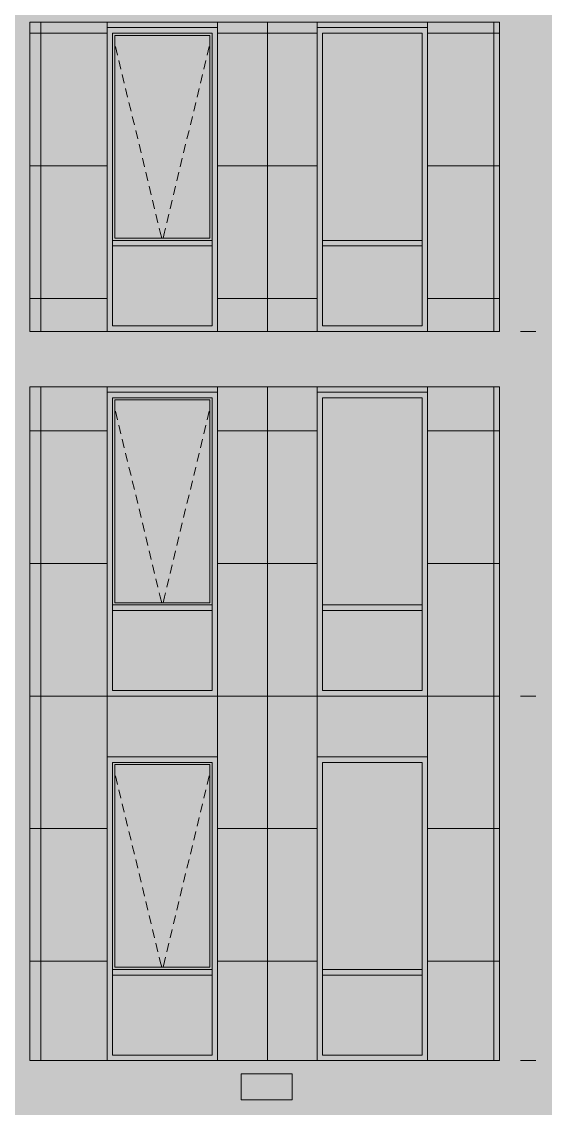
# Model space of a CAD drawing. Header units: millimetres. Extents: x 1499747 to 4230374, y -28481 to 441852.
# Drawn here: x 4118489 to 4123228, y 390097 to 399932 of the extents above; entities that cross this region are included whole.
import ezdxf

# ---------------------------------------------------------------- set-up
doc = ezdxf.new("R2010")
doc.units = ezdxf.units.MM
doc.header["$MEASUREMENT"] = 0
doc.layers.add('Чертеж и Рисунок', color=7, linetype='Continuous')

msp = doc.modelspace()

# ---------------------------------------------------------------- hatches: boundary and pattern name
at = {"layer": 'Чертеж и Рисунок', "linetype": 'Continuous', "lineweight": 0, "true_color": 0xbc9a89}
for points in [[(4104262.66859, 399928.41141), (4127512.73411, 399928.41141), (4127512.73411, 400428.41218), (4104262.66859, 400428.41218)], [(4118062.11967, 399928.41141), (4118062.11967, 374028.37184), (4118562.12044, 374028.37184), (4118562.12044, 399928.41141)], [(4123312.4277, 399928.41141), (4122812.42693, 399928.41141), (4122812.42693, 374028.37184), (4123312.4277, 374028.37184)], [(4118562.12044, 396628.40637), (4122812.42693, 396628.40637), (4122812.42693, 397128.40713), (4118562.12044, 397128.40713)], [(4118562.12044, 390028.39629), (4122812.42693, 390028.39629), (4122812.42693, 390528.39705), (4118562.12044, 390528.39705)]]:
    msp.add_hatch(color=33, dxfattribs=at).paths.add_polyline_path(points)
at = {"layer": 'Чертеж и Рисунок', "linetype": 'Continuous', "lineweight": 0, "true_color": 0xffffff}
msp.add_hatch(color=7, dxfattribs=at).paths.add_polyline_path([(4118562.12044, 397128.40713), (4119262.12151, 397128.40713), (4119262.12151, 399878.41134), (4120262.12303, 399878.41134), (4120262.12303, 397128.40713), (4121162.42441, 397128.40713), (4121162.42441, 399878.41134), (4122162.42594, 399878.41134), (4122162.42594, 397128.40713), (4122812.42693, 397128.40713), (4122812.42693, 399928.41141), (4118562.12044, 399928.41141)])
at = {"layer": 'Чертеж и Рисунок', "linetype": 'Continuous', "lineweight": 0, "true_color": 0x2e2e2e}
for points in [[(4119262.12151, 399528.4108), (4119312.12158, 399528.4108), (4119312.12158, 399828.41126), (4119262.12151, 399878.41134)], [(4119762.12227, 399878.41134), (4119262.12151, 399878.41134), (4119312.12158, 399828.41126), (4119762.12227, 399828.41126)], [(4119762.12227, 399878.41134), (4119762.12227, 399828.41126), (4120212.12296, 399828.41126), (4120262.12303, 399878.41134)], [(4120262.12303, 399528.4108), (4120262.12303, 399878.41134), (4120212.12296, 399828.41126), (4120212.12296, 399528.4108)], [(4121162.42441, 399528.4108), (4121212.42449, 399528.4108), (4121212.42449, 399828.41126), (4121162.42441, 399878.41134)], [(4121662.42517, 399878.41134), (4121162.42441, 399878.41134), (4121212.42449, 399828.41126), (4121662.42517, 399828.41126)], [(4121662.42517, 399878.41134), (4121662.42517, 399828.41126), (4122112.42586, 399828.41126), (4122162.42594, 399878.41134)], [(4122162.42594, 399528.4108), (4122162.42594, 399878.41134), (4122112.42586, 399828.41126), (4122112.42586, 399528.4108)], [(4119262.12151, 398128.40866), (4119312.12158, 398128.40866), (4119312.12158, 399528.4108), (4119262.12151, 399528.4108)], [(4120262.12303, 398128.40866), (4120262.12303, 399528.4108), (4120212.12296, 399528.4108), (4120212.12296, 398128.40866)], [(4121162.42441, 398128.40866), (4121212.42449, 398128.40866), (4121212.42449, 399528.4108), (4121162.42441, 399528.4108)], [(4122162.42594, 398128.40866), (4122162.42594, 399528.4108), (4122112.42586, 399528.4108), (4122112.42586, 398128.40866)], [(4119262.12151, 397928.40836), (4119312.12158, 397928.40836), (4119312.12158, 398128.40866), (4119262.12151, 398128.40866)], [(4120262.12303, 397928.40836), (4120262.12303, 398128.40866), (4120212.12296, 398128.40866), (4120212.12296, 397928.40836)], [(4121162.42441, 397928.40836), (4121212.42449, 397928.40836), (4121212.42449, 398128.40866), (4121162.42441, 398128.40866)], [(4122162.42594, 397928.40836), (4122162.42594, 398128.40866), (4122112.42586, 398128.40866), (4122112.42586, 397928.40836)], [(4119262.12151, 397928.40836), (4119262.12151, 397128.40713), (4119312.12158, 397178.40721), (4119312.12158, 397928.40836)], [(4119312.12158, 397903.40832), (4119762.12227, 397903.40832), (4119762.12227, 397953.40839), (4119312.12158, 397953.40839)], [(4119762.12227, 397953.40839), (4119762.12227, 397903.40832), (4120212.12296, 397903.40832), (4120212.12296, 397953.40839)], [(4120262.12303, 397928.40836), (4120212.12296, 397928.40836), (4120212.12296, 397178.40721), (4120262.12303, 397128.40713)], [(4121162.42441, 397928.40836), (4121162.42441, 397128.40713), (4121212.42449, 397178.40721), (4121212.42449, 397928.40836)], [(4121212.42449, 397903.40832), (4121662.42517, 397903.40832), (4121662.42517, 397953.40839), (4121212.42449, 397953.40839)], [(4121662.42517, 397953.40839), (4121662.42517, 397903.40832), (4122112.42586, 397903.40832), (4122112.42586, 397953.40839)], [(4122162.42594, 397928.40836), (4122112.42586, 397928.40836), (4122112.42586, 397178.40721), (4122162.42594, 397128.40713)], [(4119762.12227, 397128.40713), (4119762.12227, 397178.40721), (4119312.12158, 397178.40721), (4119262.12151, 397128.40713)], [(4119762.12227, 397178.40721), (4119762.12227, 397128.40713), (4120262.12303, 397128.40713), (4120212.12296, 397178.40721)], [(4121662.42517, 397128.40713), (4121662.42517, 397178.40721), (4121212.42449, 397178.40721), (4121162.42441, 397128.40713)], [(4121662.42517, 397128.40713), (4122162.42594, 397128.40713), (4122112.42586, 397178.40721), (4121662.42517, 397178.40721)], [(4119262.12151, 396228.40576), (4119312.12158, 396228.40576), (4119312.12158, 396528.40622), (4119262.12151, 396578.40629)], [(4119762.12227, 396578.40629), (4119262.12151, 396578.40629), (4119312.12158, 396528.40622), (4119762.12227, 396528.40622)], [(4119762.12227, 396528.40622), (4120212.12296, 396528.40622), (4120262.12303, 396578.40629), (4119762.12227, 396578.40629)], [(4120262.12303, 396228.40576), (4120262.12303, 396578.40629), (4120212.12296, 396528.40622), (4120212.12296, 396228.40576)], [(4121162.42441, 396228.40576), (4121212.42449, 396228.40576), (4121212.42449, 396528.40622), (4121162.42441, 396578.40629)], [(4121662.42517, 396578.40629), (4121162.42441, 396578.40629), (4121212.42449, 396528.40622), (4121662.42517, 396528.40622)], [(4121662.42517, 396578.40629), (4121662.42517, 396528.40622), (4122112.42586, 396528.40622), (4122162.42594, 396578.40629)], [(4122162.42594, 396228.40576), (4122162.42594, 396578.40629), (4122112.42586, 396528.40622), (4122112.42586, 396228.40576)], [(4119262.12151, 394828.40362), (4119312.12158, 394828.40362), (4119312.12158, 396228.40576), (4119262.12151, 396228.40576)], [(4120262.12303, 394828.40362), (4120262.12303, 396228.40576), (4120212.12296, 396228.40576), (4120212.12296, 394828.40362)], [(4121162.42441, 394828.40362), (4121212.42449, 394828.40362), (4121212.42449, 396228.40576), (4121162.42441, 396228.40576)], [(4122162.42594, 394828.40362), (4122162.42594, 396228.40576), (4122112.42586, 396228.40576), (4122112.42586, 394828.40362)], [(4119262.12151, 394628.40332), (4119312.12158, 394628.40332), (4119312.12158, 394828.40362), (4119262.12151, 394828.40362)], [(4120262.12303, 394628.40332), (4120262.12303, 394828.40362), (4120212.12296, 394828.40362), (4120212.12296, 394628.40332)], [(4121162.42441, 394628.40332), (4121212.42449, 394628.40332), (4121212.42449, 394828.40362), (4121162.42441, 394828.40362)], [(4122162.42594, 394628.40332), (4122162.42594, 394828.40362), (4122112.42586, 394828.40362), (4122112.42586, 394628.40332)], [(4119262.12151, 394628.40332), (4119262.12151, 393828.40209), (4119312.12158, 393878.40217), (4119312.12158, 394628.40332)], [(4119312.12158, 394603.40328), (4119762.12227, 394603.40328), (4119762.12227, 394653.40335), (4119312.12158, 394653.40335)], [(4119762.12227, 394603.40328), (4120212.12296, 394603.40328), (4120212.12296, 394653.40335), (4119762.12227, 394653.40335)], [(4120262.12303, 394628.40332), (4120212.12296, 394628.40332), (4120212.12296, 393878.40217), (4120262.12303, 393828.40209)], [(4121162.42441, 394628.40332), (4121162.42441, 393828.40209), (4121212.42449, 393878.40217), (4121212.42449, 394628.40332)], [(4121212.42449, 394603.40328), (4121662.42517, 394603.40328), (4121662.42517, 394653.40335), (4121212.42449, 394653.40335)], [(4121662.42517, 394653.40335), (4121662.42517, 394603.40328), (4122112.42586, 394603.40328), (4122112.42586, 394653.40335)], [(4122162.42594, 394628.40332), (4122112.42586, 394628.40332), (4122112.42586, 393878.40217), (4122162.42594, 393828.40209)], [(4119762.12227, 393828.40209), (4119762.12227, 393878.40217), (4119312.12158, 393878.40217), (4119262.12151, 393828.40209)], [(4119762.12227, 393878.40217), (4119762.12227, 393828.40209), (4120262.12303, 393828.40209), (4120212.12296, 393878.40217)], [(4121662.42517, 393828.40209), (4121662.42517, 393878.40217), (4121212.42449, 393878.40217), (4121162.42441, 393828.40209)], [(4121662.42517, 393828.40209), (4122162.42594, 393828.40209), (4122112.42586, 393878.40217), (4121662.42517, 393878.40217)], [(4119262.12151, 392928.40072), (4119312.12158, 392928.40072), (4119312.12158, 393228.40118), (4119262.12151, 393278.40125)], [(4119762.12227, 393278.40125), (4119262.12151, 393278.40125), (4119312.12158, 393228.40118), (4119762.12227, 393228.40118)], [(4119762.12227, 393278.40125), (4119762.12227, 393228.40118), (4120212.12296, 393228.40118), (4120262.12303, 393278.40125)], [(4120262.12303, 392928.40072), (4120262.12303, 393278.40125), (4120212.12296, 393228.40118), (4120212.12296, 392928.40072)], [(4121162.42441, 392928.40072), (4121212.42449, 392928.40072), (4121212.42449, 393228.40118), (4121162.42441, 393278.40125)], [(4121662.42517, 393278.40125), (4121162.42441, 393278.40125), (4121212.42449, 393228.40118), (4121662.42517, 393228.40118)], [(4121662.42517, 393278.40125), (4121662.42517, 393228.40118), (4122112.42586, 393228.40118), (4122162.42594, 393278.40125)], [(4122162.42594, 392928.40072), (4122162.42594, 393278.40125), (4122112.42586, 393228.40118), (4122112.42586, 392928.40072)], [(4119262.12151, 391528.39858), (4119312.12158, 391528.39858), (4119312.12158, 392928.40072), (4119262.12151, 392928.40072)], [(4120262.12303, 391528.39858), (4120262.12303, 392928.40072), (4120212.12296, 392928.40072), (4120212.12296, 391528.39858)], [(4121162.42441, 391528.39858), (4121212.42449, 391528.39858), (4121212.42449, 392928.40072), (4121162.42441, 392928.40072)], [(4122162.42594, 391528.39858), (4122162.42594, 392928.40072), (4122112.42586, 392928.40072), (4122112.42586, 391528.39858)], [(4119262.12151, 391328.39827), (4119312.12158, 391328.39827), (4119312.12158, 391528.39858), (4119262.12151, 391528.39858)], [(4120262.12303, 391328.39827), (4120262.12303, 391528.39858), (4120212.12296, 391528.39858), (4120212.12296, 391328.39827)], [(4121162.42441, 391328.39827), (4121212.42449, 391328.39827), (4121212.42449, 391528.39858), (4121162.42441, 391528.39858)], [(4122162.42594, 391328.39827), (4122162.42594, 391528.39858), (4122112.42586, 391528.39858), (4122112.42586, 391328.39827)], [(4119262.12151, 391328.39827), (4119262.12151, 390528.39705), (4119312.12158, 390578.39713), (4119312.12158, 391328.39827)], [(4119312.12158, 391303.39824), (4119762.12227, 391303.39824), (4119762.12227, 391353.39831), (4119312.12158, 391353.39831)], [(4119762.12227, 391353.39831), (4119762.12227, 391303.39824), (4120212.12296, 391303.39824), (4120212.12296, 391353.39831)], [(4120262.12303, 391328.39827), (4120212.12296, 391328.39827), (4120212.12296, 390578.39713), (4120262.12303, 390528.39705)], [(4121162.42441, 391328.39827), (4121162.42441, 390528.39705), (4121212.42449, 390578.39713), (4121212.42449, 391328.39827)], [(4121212.42449, 391303.39824), (4121662.42517, 391303.39824), (4121662.42517, 391353.39831), (4121212.42449, 391353.39831)], [(4121662.42517, 391353.39831), (4121662.42517, 391303.39824), (4122112.42586, 391303.39824), (4122112.42586, 391353.39831)], [(4122162.42594, 391328.39827), (4122112.42586, 391328.39827), (4122112.42586, 390578.39713), (4122162.42594, 390528.39705)], [(4119762.12227, 390528.39705), (4119762.12227, 390578.39713), (4119312.12158, 390578.39713), (4119262.12151, 390528.39705)], [(4119762.12227, 390578.39713), (4119762.12227, 390528.39705), (4120262.12303, 390528.39705), (4120212.12296, 390578.39713)], [(4121662.42517, 390528.39705), (4121662.42517, 390578.39713), (4121212.42449, 390578.39713), (4121162.42441, 390528.39705)], [(4121662.42517, 390528.39705), (4122162.42594, 390528.39705), (4122112.42586, 390578.39713), (4121662.42517, 390578.39713)]]:
    msp.add_hatch(color=250, dxfattribs=at).paths.add_polyline_path(points)
at = {"layer": 'Чертеж и Рисунок', "linetype": 'Continuous', "lineweight": 0, "true_color": 0xf7fdff}
for points in [[(4119312.12158, 397953.40839), (4119332.12161, 397973.40843), (4119332.12161, 399808.41123), (4119312.12158, 399828.41126)], [(4119312.12158, 399828.41126), (4119332.12161, 399808.41123), (4120192.12293, 399808.41123), (4120212.12296, 399828.41126)], [(4120192.12293, 397973.40843), (4120212.12296, 397953.40839), (4120212.12296, 399828.41126), (4120192.12293, 399808.41123)], [(4119332.12161, 397973.40843), (4119312.12158, 397953.40839), (4120212.12296, 397953.40839), (4120192.12293, 397973.40843)], [(4119312.12158, 394653.40335), (4119332.12161, 394673.40338), (4119332.12161, 396508.40619), (4119312.12158, 396528.40622)], [(4120212.12296, 396528.40622), (4119312.12158, 396528.40622), (4119332.12161, 396508.40619), (4120192.12293, 396508.40619)], [(4120192.12293, 396508.40619), (4120192.12293, 394673.40338), (4120212.12296, 394653.40335), (4120212.12296, 396528.40622)], [(4119312.12158, 394653.40335), (4120212.12296, 394653.40335), (4120192.12293, 394673.40338), (4119332.12161, 394673.40338)], [(4119312.12158, 391353.39831), (4119332.12161, 391373.39834), (4119332.12161, 393208.40115), (4119312.12158, 393228.40118)], [(4120212.12296, 393228.40118), (4119312.12158, 393228.40118), (4119332.12161, 393208.40115), (4120192.12293, 393208.40115)], [(4120192.12293, 391373.39834), (4120212.12296, 391353.39831), (4120212.12296, 393228.40118), (4120192.12293, 393208.40115)], [(4119312.12158, 391353.39831), (4120212.12296, 391353.39831), (4120192.12293, 391373.39834), (4119332.12161, 391373.39834)]]:
    msp.add_hatch(color=7, dxfattribs=at).paths.add_polyline_path(points)
at = {"layer": 'Чертеж и Рисунок', "linetype": 'Continuous', "lineweight": 0, "true_color": 0x84adf9}
for points in [[(4119332.12161, 397973.40843), (4120192.12293, 397973.40843), (4120192.12293, 399808.41123), (4119332.12161, 399808.41123)], [(4121212.42449, 397953.40839), (4122112.42586, 397953.40839), (4122112.42586, 398128.40866), (4122112.42586, 399528.4108), (4122112.42586, 399828.41126), (4121212.42449, 399828.41126)], [(4119312.12158, 397903.40832), (4119312.12158, 397178.40721), (4120212.12296, 397178.40721), (4120212.12296, 397903.40832)], [(4121212.42449, 397903.40832), (4121212.42449, 397178.40721), (4122112.42586, 397178.40721), (4122112.42586, 397903.40832)], [(4119332.12161, 394673.40338), (4120192.12293, 394673.40338), (4120192.12293, 396508.40619), (4119332.12161, 396508.40619)], [(4121212.42449, 394653.40335), (4122112.42586, 394653.40335), (4122112.42586, 394828.40362), (4122112.42586, 396228.40576), (4122112.42586, 396528.40622), (4121212.42449, 396528.40622)], [(4119312.12158, 393878.40217), (4120212.12296, 393878.40217), (4120212.12296, 394603.40328), (4119312.12158, 394603.40328)], [(4121212.42449, 394603.40328), (4121212.42449, 393878.40217), (4122112.42586, 393878.40217), (4122112.42586, 394603.40328)], [(4119332.12161, 391373.39834), (4120192.12293, 391373.39834), (4120192.12293, 393208.40115), (4119332.12161, 393208.40115)], [(4121212.42449, 391353.39831), (4122112.42586, 391353.39831), (4122112.42586, 392928.40072), (4122112.42586, 393228.40118), (4121212.42449, 393228.40118)], [(4119312.12158, 390578.39713), (4120212.12296, 390578.39713), (4120212.12296, 391303.39824), (4119312.12158, 391303.39824)], [(4121212.42449, 391303.39824), (4121212.42449, 390578.39713), (4122112.42586, 390578.39713), (4122112.42586, 391303.39824)]]:
    msp.add_hatch(color=161, dxfattribs=at).paths.add_polyline_path(points)
at = {"layer": 'Чертеж и Рисунок', "linetype": 'Continuous', "lineweight": 0, "true_color": 0xffffff}
h = msp.add_hatch(color=7, dxfattribs=at)
h.paths.add_polyline_path([(4118562.12044, 390528.39705), (4119262.12152, 390528.39705), (4119262.12152, 393278.40123), (4120262.12299, 393278.40123), (4120262.12299, 390528.39705), (4121162.42439, 390528.39705), (4121162.42439, 393278.40123), (4122162.42595, 393278.40123), (4122162.42595, 390528.39705), (4122812.42697, 390528.39705), (4122812.42697, 396628.40637), (4118562.12044, 396628.40637)])
h.paths.add_polyline_path([(4120262.12299, 393828.40212), (4119262.12152, 393828.40212), (4119262.12152, 396578.40631), (4120262.12299, 396578.40631)], flags=0)
h.paths.add_polyline_path([(4122162.42595, 393828.40212), (4121162.42439, 393828.40212), (4121162.42439, 396578.40631), (4122162.42595, 396578.40631)], flags=0)

# ---------------------------------------------------------------- linework, layer by layer
at = {"layer": 'Чертеж и Рисунок', "color": 7, "linetype": 'Continuous', "lineweight": 5}
for points in [[(4118562.12044, 399928.41141), (4122812.42693, 399928.41141)], [(4118562.12044, 397128.40713), (4118562.12044, 399928.41141)], [(4122812.42693, 397128.40713), (4122812.42693, 399928.41141)], [(4119262.12151, 397128.40713), (4119262.12151, 399878.41134)], [(4119262.12151, 399878.41134), (4120262.12303, 399878.41134)], [(4119312.12158, 399528.4108), (4119312.12158, 399828.41126)], [(4119312.12158, 399828.41126), (4119762.12227, 399828.41126)], [(4119332.12161, 399808.41123), (4119332.12161, 397973.40843)], [(4120192.12293, 399808.41123), (4119332.12161, 399808.41123)], [(4119762.12227, 399828.41126), (4120212.12296, 399828.41126)], [(4120192.12293, 397973.40843), (4120192.12293, 399808.41123)], [(4120212.12296, 399528.4108), (4120212.12296, 399828.41126)], [(4120262.12303, 399878.41134), (4120262.12303, 397128.40713)], [(4121162.42441, 397128.40713), (4121162.42441, 399878.41134)], [(4121162.42441, 399878.41134), (4122162.42594, 399878.41134)], [(4121212.42449, 399528.4108), (4121212.42449, 399828.41126)], [(4121212.42449, 399828.41126), (4121662.42517, 399828.41126)], [(4121662.42517, 399828.41126), (4122112.42586, 399828.41126)], [(4122112.42586, 399528.4108), (4122112.42586, 399828.41126)], [(4122162.42594, 399878.41134), (4122162.42594, 397128.40713)], [(4119312.12158, 398128.40866), (4119312.12158, 399528.4108)], [(4120212.12296, 398128.40866), (4120212.12296, 399528.4108)], [(4121212.42449, 398128.40866), (4121212.42449, 399528.4108)], [(4122112.42586, 398128.40866), (4122112.42586, 399528.4108)], [(4119312.12158, 397953.40839), (4119312.12158, 398128.40866)], [(4120212.12296, 397953.40839), (4120212.12296, 398128.40866)], [(4121212.42449, 397953.40839), (4121212.42449, 398128.40866)], [(4122112.42586, 397953.40839), (4122112.42586, 398128.40866)], [(4119312.12158, 397928.40836), (4119312.12158, 397953.40839)], [(4119762.12227, 397953.40839), (4119312.12158, 397953.40839)], [(4119312.12158, 397903.40832), (4119312.12158, 397928.40836)], [(4119332.12161, 397973.40843), (4120192.12293, 397973.40843)], [(4120212.12296, 397953.40839), (4119762.12227, 397953.40839)], [(4120212.12296, 397928.40836), (4120212.12296, 397953.40839)], [(4120212.12296, 397903.40832), (4120212.12296, 397928.40836)], [(4121212.42449, 397928.40836), (4121212.42449, 397953.40839)], [(4121662.42517, 397953.40839), (4121212.42449, 397953.40839)], [(4121212.42449, 397903.40832), (4121212.42449, 397928.40836)], [(4122112.42586, 397953.40839), (4121662.42517, 397953.40839)], [(4122112.42586, 397928.40836), (4122112.42586, 397953.40839)], [(4122112.42586, 397903.40832), (4122112.42586, 397928.40836)], [(4119312.12158, 397178.40721), (4119312.12158, 397903.40832)], [(4119762.12227, 397903.40832), (4119312.12158, 397903.40832)], [(4120212.12296, 397903.40832), (4119762.12227, 397903.40832)], [(4120212.12296, 397178.40721), (4120212.12296, 397903.40832)], [(4121212.42449, 397178.40721), (4121212.42449, 397903.40832)], [(4121662.42517, 397903.40832), (4121212.42449, 397903.40832)], [(4122112.42586, 397903.40832), (4121662.42517, 397903.40832)], [(4122112.42586, 397178.40721), (4122112.42586, 397903.40832)], [(4118562.12044, 397128.40713), (4122812.42693, 397128.40713)], [(4119762.12227, 397178.40721), (4119312.12158, 397178.40721)], [(4120212.12296, 397178.40721), (4119762.12227, 397178.40721)], [(4121662.42517, 397178.40721), (4121212.42449, 397178.40721)], [(4122112.42586, 397178.40721), (4121662.42517, 397178.40721)], [(4118562.12044, 390528.39705), (4118562.12044, 396628.40637)], [(4118562.12044, 396628.40637), (4122812.42693, 396628.40637)], [(4119262.12151, 393828.40209), (4119262.12151, 396578.40629)], [(4119262.12151, 396578.40629), (4120262.12303, 396578.40629)], [(4120262.12303, 396578.40629), (4120262.12303, 393828.40209)], [(4121162.42441, 393828.40209), (4121162.42441, 396578.40629)], [(4121162.42441, 396578.40629), (4122162.42594, 396578.40629)], [(4122162.42594, 396578.40629), (4122162.42594, 393828.40209)], [(4122812.42693, 390528.39705), (4122812.42693, 396628.40637)], [(4119312.12158, 396228.40576), (4119312.12158, 396528.40622)], [(4119312.12158, 396528.40622), (4119762.12227, 396528.40622)], [(4119332.12161, 396508.40619), (4119332.12161, 394673.40338)], [(4120192.12293, 396508.40619), (4119332.12161, 396508.40619)], [(4119762.12227, 396528.40622), (4120212.12296, 396528.40622)], [(4120192.12293, 394673.40338), (4120192.12293, 396508.40619)], [(4120212.12296, 396228.40576), (4120212.12296, 396528.40622)], [(4121212.42449, 396228.40576), (4121212.42449, 396528.40622)], [(4121212.42449, 396528.40622), (4121662.42517, 396528.40622)], [(4121662.42517, 396528.40622), (4122112.42586, 396528.40622)], [(4122112.42586, 396228.40576), (4122112.42586, 396528.40622)], [(4119312.12158, 394828.40362), (4119312.12158, 396228.40576)], [(4120212.12296, 394828.40362), (4120212.12296, 396228.40576)], [(4121212.42449, 394828.40362), (4121212.42449, 396228.40576)], [(4122112.42586, 394828.40362), (4122112.42586, 396228.40576)], [(4119312.12158, 394653.40335), (4119312.12158, 394828.40362)], [(4120212.12296, 394653.40335), (4120212.12296, 394828.40362)], [(4121212.42449, 394653.40335), (4121212.42449, 394828.40362)], [(4122112.42586, 394653.40335), (4122112.42586, 394828.40362)], [(4119332.12161, 394673.40338), (4120192.12293, 394673.40338)], [(4119312.12158, 394628.40332), (4119312.12158, 394653.40335)], [(4119762.12227, 394653.40335), (4119312.12158, 394653.40335)], [(4119312.12158, 394603.40328), (4119312.12158, 394628.40332)], [(4119312.12158, 393878.40217), (4119312.12158, 394603.40328)], [(4119762.12227, 394603.40328), (4119312.12158, 394603.40328)], [(4120212.12296, 394653.40335), (4119762.12227, 394653.40335)], [(4120212.12296, 394603.40328), (4119762.12227, 394603.40328)], [(4120212.12296, 394628.40332), (4120212.12296, 394653.40335)], [(4120212.12296, 394603.40328), (4120212.12296, 394628.40332)], [(4120212.12296, 393878.40217), (4120212.12296, 394603.40328)], [(4121212.42449, 394628.40332), (4121212.42449, 394653.40335)], [(4121662.42517, 394653.40335), (4121212.42449, 394653.40335)], [(4121212.42449, 394603.40328), (4121212.42449, 394628.40332)], [(4121212.42449, 393878.40217), (4121212.42449, 394603.40328)], [(4121662.42517, 394603.40328), (4121212.42449, 394603.40328)], [(4122112.42586, 394653.40335), (4121662.42517, 394653.40335)], [(4122112.42586, 394603.40328), (4121662.42517, 394603.40328)], [(4122112.42586, 394628.40332), (4122112.42586, 394653.40335)], [(4122112.42586, 394603.40328), (4122112.42586, 394628.40332)], [(4122112.42586, 393878.40217), (4122112.42586, 394603.40328)], [(4120262.12303, 393828.40209), (4119262.12151, 393828.40209)], [(4119762.12227, 393878.40217), (4119312.12158, 393878.40217)], [(4120212.12296, 393878.40217), (4119762.12227, 393878.40217)], [(4122162.42594, 393828.40209), (4121162.42441, 393828.40209)], [(4121662.42517, 393878.40217), (4121212.42449, 393878.40217)], [(4122112.42586, 393878.40217), (4121662.42517, 393878.40217)], [(4119262.12151, 390528.39705), (4119262.12151, 393278.40125)], [(4119262.12151, 393278.40125), (4120262.12303, 393278.40125)], [(4119312.12158, 392928.40072), (4119312.12158, 393228.40118)], [(4119312.12158, 393228.40118), (4119762.12227, 393228.40118)], [(4119332.12161, 393208.40115), (4119332.12161, 391373.39834)], [(4120192.12293, 393208.40115), (4119332.12161, 393208.40115)], [(4119762.12227, 393228.40118), (4120212.12296, 393228.40118)], [(4120192.12293, 391373.39834), (4120192.12293, 393208.40115)], [(4120212.12296, 392928.40072), (4120212.12296, 393228.40118)], [(4120262.12303, 393278.40125), (4120262.12303, 390528.39705)], [(4121162.42441, 390528.39705), (4121162.42441, 393278.40125)], [(4121162.42441, 393278.40125), (4122162.42594, 393278.40125)], [(4121212.42449, 392928.40072), (4121212.42449, 393228.40118)], [(4121212.42449, 393228.40118), (4121662.42517, 393228.40118)], [(4121662.42517, 393228.40118), (4122112.42586, 393228.40118)], [(4122112.42586, 392928.40072), (4122112.42586, 393228.40118)], [(4122162.42594, 393278.40125), (4122162.42594, 390528.39705)], [(4119312.12158, 391528.39858), (4119312.12158, 392928.40072)], [(4120212.12296, 391528.39858), (4120212.12296, 392928.40072)], [(4121212.42449, 391528.39858), (4121212.42449, 392928.40072)], [(4122112.42586, 391528.39858), (4122112.42586, 392928.40072)], [(4119312.12158, 391353.39831), (4119312.12158, 391528.39858)], [(4120212.12296, 391353.39831), (4120212.12296, 391528.39858)], [(4121212.42449, 391353.39831), (4121212.42449, 391528.39858)], [(4122112.42586, 391353.39831), (4122112.42586, 391528.39858)], [(4119312.12158, 391328.39827), (4119312.12158, 391353.39831)], [(4119762.12227, 391353.39831), (4119312.12158, 391353.39831)], [(4119312.12158, 391303.39824), (4119312.12158, 391328.39827)], [(4119332.12161, 391373.39834), (4120192.12293, 391373.39834)], [(4120212.12296, 391353.39831), (4119762.12227, 391353.39831)], [(4120212.12296, 391328.39827), (4120212.12296, 391353.39831)], [(4120212.12296, 391303.39824), (4120212.12296, 391328.39827)], [(4121212.42449, 391328.39827), (4121212.42449, 391353.39831)], [(4121662.42517, 391353.39831), (4121212.42449, 391353.39831)], [(4121212.42449, 391303.39824), (4121212.42449, 391328.39827)], [(4122112.42586, 391353.39831), (4121662.42517, 391353.39831)], [(4122112.42586, 391328.39827), (4122112.42586, 391353.39831)], [(4122112.42586, 391303.39824), (4122112.42586, 391328.39827)], [(4119312.12158, 390578.39713), (4119312.12158, 391303.39824)], [(4119762.12227, 391303.39824), (4119312.12158, 391303.39824)], [(4120212.12296, 391303.39824), (4119762.12227, 391303.39824)], [(4120212.12296, 390578.39713), (4120212.12296, 391303.39824)], [(4121212.42449, 390578.39713), (4121212.42449, 391303.39824)], [(4121662.42517, 391303.39824), (4121212.42449, 391303.39824)], [(4122112.42586, 391303.39824), (4121662.42517, 391303.39824)], [(4122112.42586, 390578.39713), (4122112.42586, 391303.39824)], [(4119762.12227, 390578.39713), (4119312.12158, 390578.39713)], [(4120212.12296, 390578.39713), (4119762.12227, 390578.39713)], [(4121662.42517, 390578.39713), (4121212.42449, 390578.39713)], [(4122112.42586, 390578.39713), (4121662.42517, 390578.39713)], [(4118562.12044, 390528.39705), (4122812.42693, 390528.39705)], [(4120476.02336, 390173.29651), (4120476.02336, 390408.99687)], [(4120476.02336, 390408.99687), (4120937.82407, 390408.99687)], [(4120937.82407, 390408.99687), (4120937.82407, 390173.29651)], [(4120937.82407, 390173.29651), (4120476.02336, 390173.29651)]]:
    msp.add_lwpolyline(points, dxfattribs=at)
at = {"layer": 'Чертеж и Рисунок', "color": 253, "linetype": 'Continuous', "lineweight": 5, "true_color": 0xaaaaaa}
for points in [[(4118663.72059, 399928.41141), (4118663.72059, 397128.40713)], [(4119263.32151, 399928.41141), (4119263.32151, 399878.41134)], [(4120262.72304, 399928.41141), (4120262.72304, 397128.40713)], [(4120713.62372, 399928.41141), (4120713.62372, 397128.40713)], [(4121163.32441, 399928.41141), (4121163.32441, 399878.41134)], [(4122162.72594, 399928.41141), (4122162.72594, 397128.40713)], [(4122763.32686, 399928.41141), (4122763.32686, 397128.40713)], [(4118562.12044, 399828.21126), (4119262.12151, 399828.21126)], [(4119263.32151, 399878.41134), (4119263.32151, 397128.40713)], [(4120262.12303, 399828.21126), (4121161.92441, 399828.21126)], [(4121163.32441, 399878.41134), (4121163.32441, 397128.40713)], [(4122162.42594, 399828.21126), (4122812.42693, 399828.21126)], [(4118562.12044, 398628.20943), (4119262.12151, 398628.20943)], [(4120262.12303, 398628.20943), (4121161.92441, 398628.20943)], [(4122162.42594, 398628.20943), (4122812.42693, 398628.20943)], [(4118562.12044, 397428.20759), (4119262.12151, 397428.20759)], [(4120262.12303, 397428.20759), (4121161.92441, 397428.20759)], [(4122162.42594, 397428.20759), (4122812.42693, 397428.20759)], [(4118663.72059, 396628.40637), (4118663.72059, 390528.39705)], [(4119263.32151, 396628.40637), (4119263.32151, 396578.40629)], [(4119263.32151, 396578.40629), (4119263.32151, 393828.40209)], [(4120262.72304, 396628.40637), (4120262.72304, 390528.39705)], [(4120713.62372, 396628.40637), (4120713.62372, 390528.39705)], [(4121163.32441, 396628.40637), (4121163.32441, 396578.40629)], [(4121163.32441, 396578.40629), (4121163.32441, 393828.40209)], [(4122162.72594, 396628.40637), (4122162.72594, 390528.39705)], [(4122763.32686, 396628.40637), (4122763.32686, 390528.39705)], [(4118562.12044, 396228.20576), (4119262.12151, 396228.20576)], [(4120262.12303, 396228.20576), (4121161.92441, 396228.20576)], [(4122162.42594, 396228.20576), (4122812.42693, 396228.20576)], [(4118562.12044, 395028.20393), (4119262.12151, 395028.20393)], [(4120262.12303, 395028.20393), (4121161.92441, 395028.20393)], [(4122162.42594, 395028.20393), (4122812.42693, 395028.20393)], [(4118562.12044, 393828.20209), (4119262.12151, 393828.20209)], [(4119263.32151, 393828.40209), (4119263.32151, 393278.40125)], [(4120262.12303, 393828.20209), (4121161.92441, 393828.20209)], [(4121163.32441, 393828.40209), (4121163.32441, 393278.40125)], [(4122162.42594, 393828.20209), (4122812.42693, 393828.20209)], [(4119263.32151, 393278.40125), (4119263.32151, 390528.39705)], [(4121163.32441, 393278.40125), (4121163.32441, 390528.39705)], [(4118562.12044, 392628.20026), (4119262.12151, 392628.20026)], [(4120262.12303, 392628.20026), (4121161.92441, 392628.20026)], [(4122162.42594, 392628.20026), (4122812.42693, 392628.20026)], [(4118562.12044, 391428.19843), (4119262.12151, 391428.19843)], [(4120262.12303, 391428.19843), (4121161.92441, 391428.19843)], [(4122162.42594, 391428.19843), (4122812.42693, 391428.19843)]]:
    msp.add_lwpolyline(points, dxfattribs=at)
at = {"layer": 'Чертеж и Рисунок', "color": 23, "linetype": 'Continuous', "lineweight": 5, "true_color": 0xbf8080}
for points in [[(4119337.72162, 399707.11107), (4119356.42165, 399629.31096)], [(4120186.62292, 399707.11107), (4120167.92289, 399629.31096)], [(4119368.22167, 399580.71088), (4119386.9217, 399502.91076)], [(4120156.12287, 399580.71088), (4120137.42284, 399502.91076)], [(4119398.72172, 399454.31069), (4119417.42174, 399376.61057)], [(4120125.62283, 399454.31069), (4120106.9228, 399376.61057)], [(4119429.22176, 399328.01049), (4119447.92179, 399250.21038)], [(4120095.12278, 399328.01049), (4120076.42275, 399250.21038)], [(4119459.72181, 399201.6103), (4119478.42184, 399123.81018)], [(4120064.62273, 399201.6103), (4120045.9227, 399123.81018)], [(4119490.22186, 399075.21011), (4119508.92188, 398997.50999)], [(4120034.12269, 399075.21011), (4120015.42266, 398997.50999)], [(4119520.7219, 398948.80992), (4119539.42193, 398871.1098)], [(4120003.62264, 398948.80992), (4119984.92261, 398871.1098)], [(4119551.22195, 398822.50972), (4119569.92198, 398744.7096)], [(4119973.12259, 398822.50972), (4119954.42256, 398744.7096)], [(4119581.722, 398696.10953), (4119600.52202, 398618.30941)], [(4119942.62255, 398696.10953), (4119923.82252, 398618.30941)], [(4119612.22204, 398569.70934), (4119631.02207, 398492.00922)], [(4119912.1225, 398569.70934), (4119893.32247, 398492.00922)], [(4119642.72209, 398443.40914), (4119661.52212, 398365.60902)], [(4119881.62245, 398443.40914), (4119862.82242, 398365.60902)], [(4119673.22214, 398317.00895), (4119692.02216, 398239.20883)], [(4119851.12241, 398317.00895), (4119832.32238, 398239.20883)], [(4119703.72218, 398190.60876), (4119722.52221, 398112.90864)], [(4119820.62236, 398190.60876), (4119801.82233, 398112.90864)], [(4119734.22223, 398064.30856), (4119743.42224, 398026.20851)], [(4119743.42224, 398026.20851), (4119756.12226, 397973.40843)], [(4119780.9223, 398026.20851), (4119768.22228, 397973.40843)], [(4119790.12231, 398064.30856), (4119780.9223, 398026.20851)], [(4119337.72162, 396407.10603), (4119356.42165, 396329.30591)], [(4120186.62292, 396407.10603), (4120167.92289, 396329.30591)], [(4119368.22167, 396280.70584), (4119386.9217, 396202.90572)], [(4120156.12287, 396280.70584), (4120137.42284, 396202.90572)], [(4119398.72172, 396154.30565), (4119417.42174, 396076.60553)], [(4120125.62283, 396154.30565), (4120106.9228, 396076.60553)], [(4119429.22176, 396028.00545), (4119447.92179, 395950.20533)], [(4120095.12278, 396028.00545), (4120076.42275, 395950.20533)], [(4119459.72181, 395901.60526), (4119478.42184, 395823.80514)], [(4120064.62273, 395901.60526), (4120045.9227, 395823.80514)], [(4119490.22186, 395775.20507), (4119508.92188, 395697.50495)], [(4120034.12269, 395775.20507), (4120015.42266, 395697.50495)], [(4119520.7219, 395648.80487), (4119539.42193, 395571.10476)], [(4120003.62264, 395648.80487), (4119984.92261, 395571.10476)], [(4119551.22195, 395522.50468), (4119569.92198, 395444.70456)], [(4119973.12259, 395522.50468), (4119954.42256, 395444.70456)], [(4119581.722, 395396.10449), (4119600.52202, 395318.30437)], [(4119942.62255, 395396.10449), (4119923.82252, 395318.30437)], [(4119612.22204, 395269.70429), (4119631.02207, 395192.00418)], [(4119912.1225, 395269.70429), (4119893.32247, 395192.00418)], [(4119642.72209, 395143.4041), (4119661.52212, 395065.60398)], [(4119881.62245, 395143.4041), (4119862.82242, 395065.60398)], [(4119673.22214, 395017.00391), (4119692.02216, 394939.20379)], [(4119851.12241, 395017.00391), (4119832.32238, 394939.20379)], [(4119703.72218, 394890.60372), (4119722.52221, 394812.9036)], [(4119820.62236, 394890.60372), (4119801.82233, 394812.9036)], [(4119734.22223, 394764.30352), (4119743.42224, 394726.20346)], [(4119743.42224, 394726.20346), (4119756.12226, 394673.40338)], [(4119780.9223, 394726.20346), (4119768.22228, 394673.40338)], [(4119790.12231, 394764.30352), (4119780.9223, 394726.20346)], [(4119337.72162, 393107.10099), (4119356.42165, 393029.30087)], [(4120186.62292, 393107.10099), (4120167.92289, 393029.30087)], [(4119368.22167, 392980.7008), (4119386.9217, 392902.90068)], [(4120156.12287, 392980.7008), (4120137.42284, 392902.90068)], [(4119398.72172, 392854.3006), (4119417.42174, 392776.60049)], [(4120125.62283, 392854.3006), (4120106.9228, 392776.60049)], [(4119429.22176, 392728.00041), (4119447.92179, 392650.20029)], [(4120095.12278, 392728.00041), (4120076.42275, 392650.20029)], [(4119459.72181, 392601.60022), (4119478.42184, 392523.8001)], [(4120064.62273, 392601.60022), (4120045.9227, 392523.8001)], [(4119490.22186, 392475.20003), (4119508.92188, 392397.49991)], [(4120034.12269, 392475.20003), (4120015.42266, 392397.49991)], [(4119520.7219, 392348.79983), (4119539.42193, 392271.09971)], [(4120003.62264, 392348.79983), (4119984.92261, 392271.09971)], [(4119551.22195, 392222.49964), (4119569.92198, 392144.69952)], [(4119973.12259, 392222.49964), (4119954.42256, 392144.69952)], [(4119581.722, 392096.09945), (4119600.52202, 392018.29933)], [(4119942.62255, 392096.09945), (4119923.82252, 392018.29933)], [(4119612.22204, 391969.69925), (4119631.02207, 391891.99913)], [(4119912.1225, 391969.69925), (4119893.32247, 391891.99913)], [(4119642.72209, 391843.39906), (4119661.52212, 391765.59894)], [(4119881.62245, 391843.39906), (4119862.82242, 391765.59894)], [(4119673.22214, 391716.99887), (4119692.02216, 391639.19875)], [(4119851.12241, 391716.99887), (4119832.32238, 391639.19875)], [(4119703.72218, 391590.59867), (4119722.52221, 391512.89856)], [(4119820.62236, 391590.59867), (4119801.82233, 391512.89856)], [(4119734.22223, 391464.29848), (4119743.42224, 391426.19842)], [(4119743.42224, 391426.19842), (4119756.12226, 391373.39834)], [(4119780.9223, 391426.19842), (4119768.22228, 391373.39834)], [(4119790.12231, 391464.29848), (4119780.9223, 391426.19842)]]:
    msp.add_lwpolyline(points, dxfattribs=at)
at = {"layer": 'Чертеж и Рисунок', "color": 1, "linetype": 'Continuous', "lineweight": 0}
for points in [[(4118628.22054, 397128.40713), (4118769.32075, 397128.40713)], [(4118981.02108, 397128.40713), (4119510.12189, 397128.40713)], [(4119721.82221, 397128.40713), (4119862.92243, 397128.40713)], [(4120074.62275, 397128.40713), (4120603.72356, 397128.40713)], [(4120815.42388, 397128.40713), (4120956.5241, 397128.40713)], [(4121168.22442, 397128.40713), (4121697.42523, 397128.40713)], [(4121909.02555, 397128.40713), (4122050.12577, 397128.40713)], [(4122261.82609, 397128.40713), (4122791.0269, 397128.40713)], [(4123002.62722, 397128.40713), (4123143.72744, 397128.40713)], [(4118628.22054, 393828.40209), (4118769.32075, 393828.40209)], [(4118981.02108, 393828.40209), (4119510.12189, 393828.40209)], [(4119721.82221, 393828.40209), (4119862.92243, 393828.40209)], [(4120074.62275, 393828.40209), (4120603.72356, 393828.40209)], [(4120815.42388, 393828.40209), (4120956.5241, 393828.40209)], [(4121168.22442, 393828.40209), (4121697.42523, 393828.40209)], [(4121909.02555, 393828.40209), (4122050.12577, 393828.40209)], [(4122261.82609, 393828.40209), (4122791.0269, 393828.40209)], [(4123002.62722, 393828.40209), (4123143.72744, 393828.40209)], [(4118628.22054, 390528.39705), (4118769.32075, 390528.39705)], [(4118981.02108, 390528.39705), (4119510.12189, 390528.39705)], [(4119721.82221, 390528.39705), (4119862.92243, 390528.39705)], [(4120074.62275, 390528.39705), (4120603.72356, 390528.39705)], [(4120815.42388, 390528.39705), (4120956.5241, 390528.39705)], [(4121168.22442, 390528.39705), (4121697.42523, 390528.39705)], [(4121909.02555, 390528.39705), (4122050.12577, 390528.39705)], [(4122261.82609, 390528.39705), (4122791.0269, 390528.39705)], [(4123002.62722, 390528.39705), (4123143.72744, 390528.39705)]]:
    msp.add_lwpolyline(points, dxfattribs=at)

doc.saveas('drawing.dxf')
